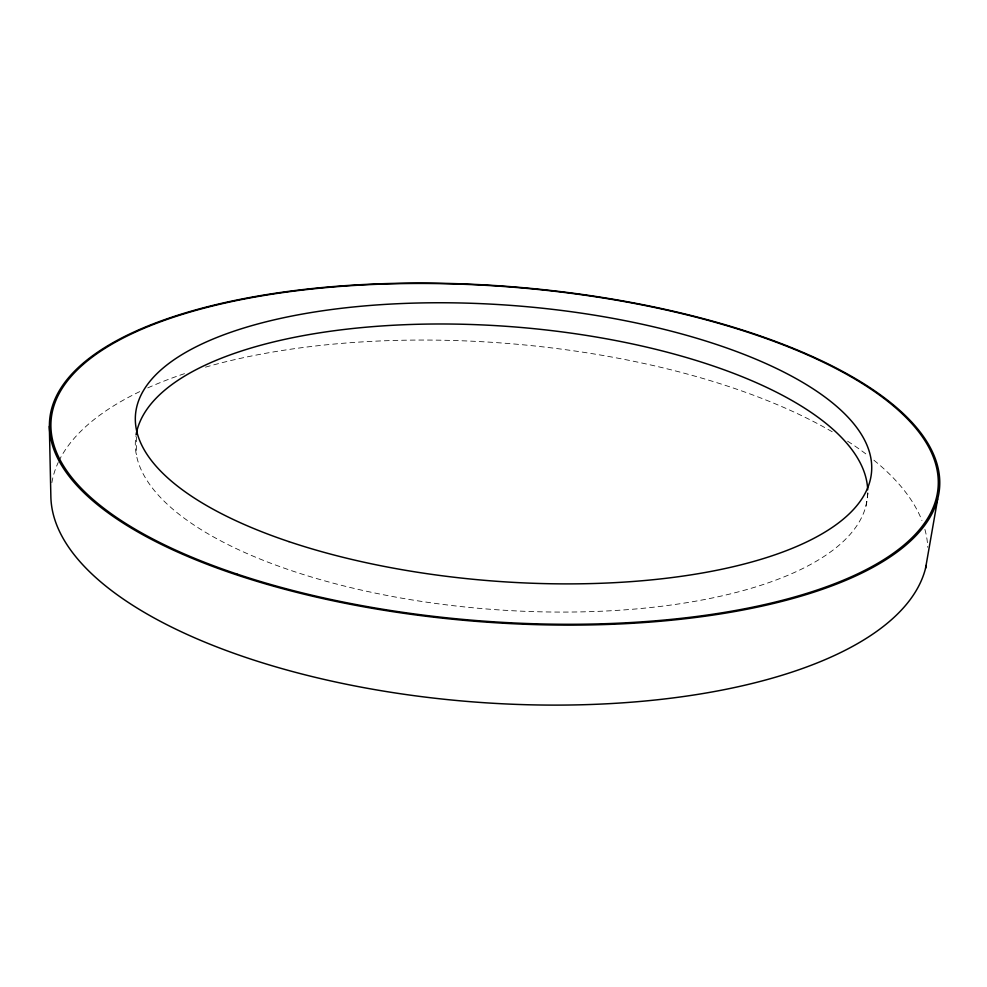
<?xml version="1.0" encoding="UTF-8"?>
<svg xmlns="http://www.w3.org/2000/svg" width="987" height="987" viewBox="0 0 987 987"><rect width="100%" height="100%" fill="white"/><g stroke="black" fill="none" stroke-linecap="round" stroke-linejoin="round"><path stroke-width="0.74" stroke-dasharray="4.93 3.7" d="M865.907 506.306L868.005 493.142M136.342 436.859L136.379 454.699M51.867 482.68A439.523 180.016 4.3 0 1 58.221 462.447M58.875 461.052A439.523 180.016 4.3 0 1 140.512 391.247M147.754 387.903A439.523 180.016 4.3 0 1 185.062 373.468M205.456 367.164A439.523 180.016 4.3 0 1 833.065 432.269M847.586 441.177A439.523 180.016 4.3 0 1 866.796 454.612M873.89 460.189A439.523 180.016 4.3 0 1 921.957 520.581M924.893 529.365A439.523 180.016 4.3 0 1 927.731 547.316M867.746 492.821A367.139 141.684 4.4 0 1 491.131 609.337A367.139 141.684 4.4 0 1 135.836 436.427"/><path stroke-width="1.48" d="M925.559 568.302L937.65 499.089A446.26 168.185 4.3 0 0 309.597 288.833A446.26 168.185 4.3 0 0 236.263 574.755A446.26 168.185 4.3 0 0 937.65 499.089M49.35 426.273L50.855 496.14A439.523 180.016 4.3 0 0 472.341 701.843A439.523 180.016 4.3 0 0 926.238 565.329M136.058 434.934A367.139 141.684 4.4 0 1 510.008 326.586A367.139 141.684 4.4 0 1 867.696 489.799M288.92 541.629A369.138 138.094 4.4 0 0 869.868 481.434A369.138 138.094 4.4 0 0 351.569 307.167A369.138 138.094 4.4 0 0 288.92 541.629M236.892 574.015A444.767 167.593 4.3 0 0 936.157 498.817A444.767 167.593 4.3 0 0 310.51 289.142A444.767 167.593 4.3 0 0 236.892 574.015"/></g></svg>
